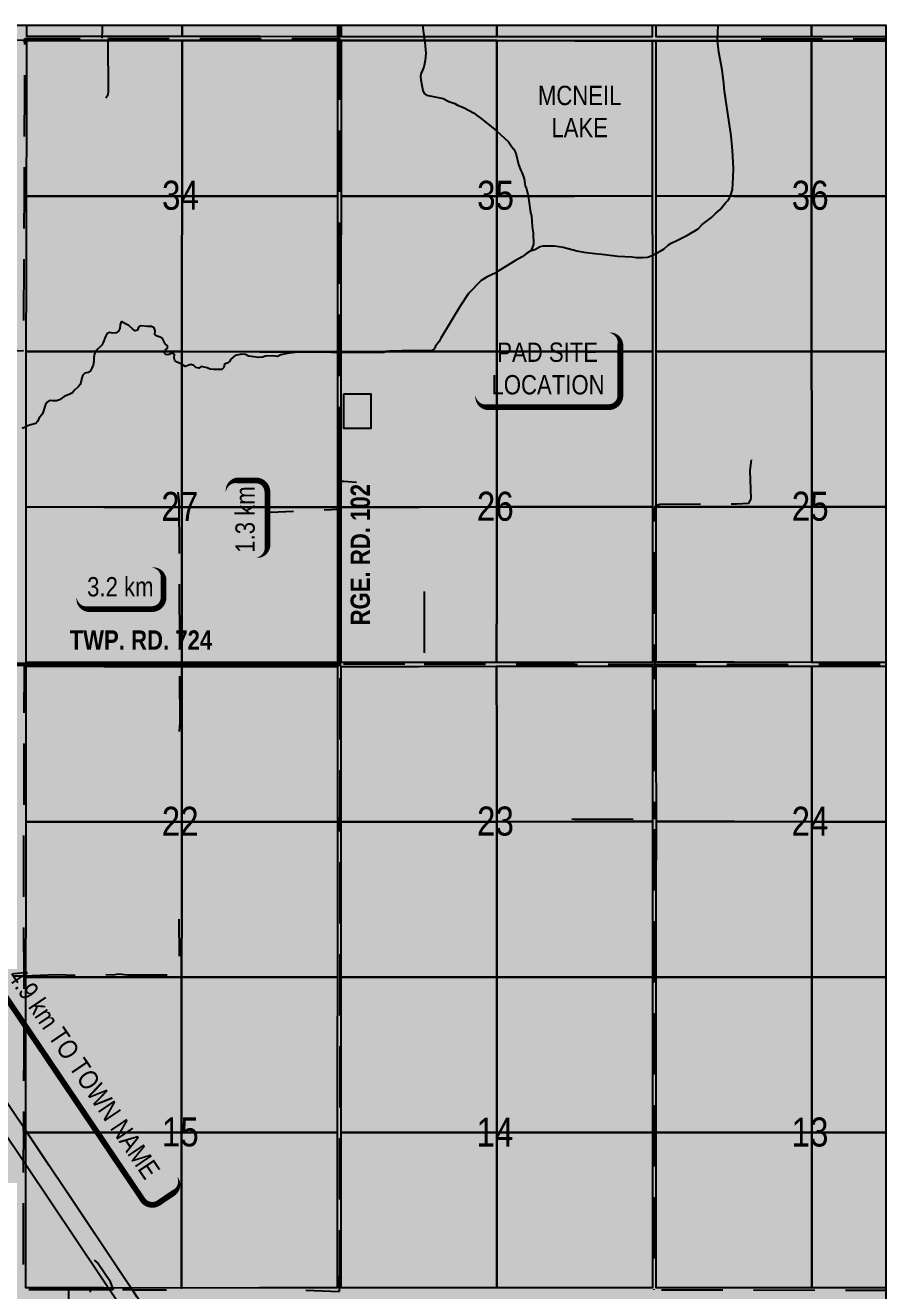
# Model space of a CAD drawing. Extents: x 403018 to 417191, y 6033193 to 6042673.
# Drawn here: x 406644 to 407090, y 6034126 to 6034781 of the extents above; entities that cross this region are included whole.
import ezdxf
from ezdxf.enums import TextEntityAlignment as Align

# ---------------------------------------------------------------- set-up
doc = ezdxf.new("R2010")
doc.units = 0
doc.header["$LTSCALE"] = 5
doc.linetypes.add('DASHED2', pattern=[9.524999999999999, 6.35, -3.175])
for name, color, linetype in [('44', 7, 'Continuous'), ('5', 3, 'Continuous'), ('AS-RAILWAY', 13, 'TRACKS'), ('CG-NOTES', 7, 'Continuous'), ('D-TXT', 6, 'Continuous'), ('P-PROPOSED', 10, 'Continuous'), ('Quarters', 8, 'Continuous'), ('RoadSeg', 57, 'DASHED2'), ('ROUTE-MAP-HWY', 2, 'Continuous'), ('ROUTE-MAP-LABELS', 210, 'Continuous'), ('ROUTE-MAP-ROUTE', 90, 'Continuous'), ('S-7', 6, 'Continuous'), ('T-WATER-T', 170, 'Continuous'), ('Townships', 57, 'Continuous')]:
    doc.layers.add(name, color=color, linetype=linetype)
doc.layers.add('ROUTE-MAP-BACKGROUND-H', color=7, linetype='Continuous', true_color=0xf0ebff)
doc.styles.add('120', font='ARIALN.TTF', dxfattribs={"height": 13})
doc.styles.add('80', font='ARIALN.TTF', dxfattribs={"height": 10})
doc.styles.add('BOLD', font='ARIALNB.TTF')
doc.styles.add('TXT', font='ARIALN.TTF', dxfattribs={"height": 0.2})
doc.linetypes.add('TRACKS', pattern='A,3.81,[130,ltypeshp1.shx,S=6.35,R=0,X=0,Y=0],3.81', length=7.62)

# ---------------------------------------------------------------- blocks, each defined once
blk = doc.blocks.new('*U145')
h = blk.add_hatch(color=255)
edge = h.paths.add_edge_path()
edge.add_line((-31.49999999999998, -20), (31.49999999999998, -20))
edge.add_arc((31.49999999999999, -13.99999999999999), 6.000000000000007, 269.9999999999999, 359.9999999999999)
edge.add_line((37.49999999999999, -14), (37.49999999999999, 12.5))
edge.add_arc((31.49999999999999, 12.49999999999999), 6.000000000000007, 6.785183320455494e-14, 90.00000000000006)
edge.add_line((31.49999999999998, 18.5), (-31.49999999999998, 18.5))
edge.add_arc((-31.49999999999999, 12.49999999999999), 6.000000000000007, 89.99999999999993, 179.9999999999999)
edge.add_line((-37.49999999999999, 12.5), (-37.49999999999999, -14))
edge.add_arc((-31.49999999999999, -13.99999999999999), 6.000000000000007, 180.0000000000001, 270.0000000000001)
at = {"color": 14, "flags": 128}
blk.add_lwpolyline([(-31.49999999999998, -20, 3, 3, 0), (31.49999999999998, -20, 3, 3, 0.4142135623730951), (37.49999999999999, -14, 3, 3, 0), (37.49999999999999, 12.5, 3, 0, 0.4142135623730951), (31.49999999999998, 18.5, 0, 0, 0), (-31.49999999999998, 18.5, 0, 0, 0.4142135623730951), (-37.49999999999999, 12.5, 0, 0, 0), (-37.49999999999999, -14, 0, 3, 0.4142135623730951)], format="xyseb", close=True, dxfattribs=at)
at = {"color": 14, "style": '80'}
blk.add_attdef('ENTER_TEXT_001', (-26.84515688949523, -4.918144611186903), '', height=10, dxfattribs=at)
blk = doc.blocks.new('*U291')
h = blk.add_hatch(color=255)
edge = h.paths.add_edge_path()
edge.add_line((-16.49999999999998, -11.5), (16.49999999999998, -11.5))
edge.add_arc((16.49999999999998, -5.499999999999993), 6.000000000000007, 269.9999999999999, 359.9999999999999)
edge.add_line((22.49999999999999, -5.5), (22.49999999999999, 4))
edge.add_arc((16.49999999999998, 3.999999999999993), 6.000000000000007, 6.361109362927026e-14, 90.00000000000006)
edge.add_line((16.49999999999998, 10), (-16.49999999999998, 10))
edge.add_arc((-16.49999999999998, 3.999999999999993), 6.000000000000007, 89.99999999999993, 179.9999999999999)
edge.add_line((-22.49999999999999, 4), (-22.49999999999999, -5.5))
edge.add_arc((-16.49999999999998, -5.499999999999993), 6.000000000000007, 180.0000000000001, 270.0000000000001)
at = {"color": 210, "flags": 128}
blk.add_lwpolyline([(-16.49999999999998, -11.5, 3, 3, 0), (16.49999999999998, -11.5, 3, 3, 0.4142135623730951), (22.49999999999999, -5.5, 3, 3, 0), (22.49999999999999, 4, 3, 0, 0.4142135623730951), (16.49999999999998, 10, 0, 0, 0), (-16.49999999999998, 10, 0, 0, 0.4142135623730951), (-22.49999999999999, 4, 0, 0, 0), (-22.49999999999999, -5.5, 0, 3, 0.4142135623730951)], format="xyseb", close=True, dxfattribs=at)
for points in [[(-206.2831090161586, -37.51978859458634, 0, 7.5, 0), (-3.4e-15, 0, 0, 0, 0)], [(110.9934089502009, -38.47237419368233, 0, 7.5, 0), (-3.4e-15, -3.944304526105059e-31, 0, 0, 0)]]:
    blk.add_lwpolyline(points, format="xyseb", dxfattribs=at)
at = {"color": 210, "style": '80'}
blk.add_attdef('ENTER_TEXT_001', (-35.98567530695772, -4.996589358799454), '', height=10, dxfattribs=at)
blk = doc.blocks.new('*U289')
h = blk.add_hatch(color=255)
edge = h.paths.add_edge_path()
edge.add_line((-13.99999999999997, -11.5), (13.99999999999998, -11.5))
edge.add_arc((13.99999999999998, -5.499999999999995), 6.000000000000005, 269.9999999999999, 359.9999999999999)
edge.add_line((19.99999999999999, -5.5), (19.99999999999999, 4))
edge.add_arc((13.99999999999998, 3.999999999999992), 6.000000000000007, 7.209257277983962e-14, 90.00000000000007)
edge.add_line((13.99999999999997, 10), (-13.99999999999998, 10))
edge.add_arc((-13.99999999999998, 3.999999999999994), 6.000000000000005, 89.99999999999994, 179.9999999999999)
edge.add_line((-19.99999999999999, 4), (-19.99999999999999, -5.5))
edge.add_arc((-13.99999999999998, -5.499999999999993), 6.000000000000007, 180.0000000000001, 270.0000000000001)
at = {"color": 210, "flags": 128}
blk.add_lwpolyline([(-13.99999999999997, -11.5, 3, 3, 0), (13.99999999999998, -11.5, 3, 3, 0.4142135623730951), (19.99999999999999, -5.5, 3, 3, 0), (19.99999999999999, 4, 3, 0, 0.4142135623730951), (13.99999999999997, 10, 0, 0, 0), (-13.99999999999998, 10, 0, 0, 0.4142135623730951), (-19.99999999999999, 4, 0, 0, 0), (-19.99999999999999, -5.5, 0, 3, 0.4142135623730951)], format="xyseb", close=True, dxfattribs=at)
for points in [[(-71.8976142305919, -46.0967432657524, 0, 7.5, 0), (-3.4e-15, 0, 0, 0, 0)], [(55.46707822872938, -47.00711172575375, 0, 7.499999999999999, 0), (-3.4e-15, -4.190823558986625e-31, 0, 0, 0)]]:
    blk.add_lwpolyline(points, format="xyseb", dxfattribs=at)
at = {"color": 210, "style": '80'}
blk.add_attdef('ENTER_TEXT_001', (-35.98567530695772, -4.996589358799454), '', height=10, dxfattribs=at)
blk = doc.blocks.new('*U290')
h = blk.add_hatch(color=255)
edge = h.paths.add_edge_path()
edge.add_line((-71.49999999999999, -11.5), (71.49999999999999, -11.5))
edge.add_arc((71.5, -5.499999999999993), 6.000000000000007, 269.9999999999999, 359.9999999999999)
edge.add_line((77.5, -5.5), (77.5, 4))
edge.add_arc((71.5, 3.999999999999993), 6, 6.361109362927034e-14, 90.00000000000011)
edge.add_line((71.49999999999999, 10), (-71.49999999999999, 10))
edge.add_arc((-71.5, 3.999999999999993), 6.000000000000007, 89.99999999999987, 179.9999999999999)
edge.add_line((-77.5, 4), (-77.5, -5.5))
edge.add_arc((-71.5, -5.499999999999993), 6, 180.0000000000001, 270.0000000000001)
at = {"color": 210, "flags": 128}
blk.add_lwpolyline([(-71.49999999999999, -11.5, 3, 3, 0), (71.49999999999999, -11.5, 3, 3, 0.4142135623730951), (77.5, -5.5, 3, 3, 0), (77.5, 4, 3, 0, 0.4142135623730951), (71.49999999999999, 10, 0, 0, 0), (-71.49999999999999, 10, 0, 0, 0.4142135623730951), (-77.5, 4, 0, 0, 0), (-77.5, -5.5, 0, 3, 0.4142135623730951)], format="xyseb", close=True, dxfattribs=at)
for points in [[(-274.1674281342606, -35.50895423092574, 0, 7.5, 0), (-3.4e-15, 0, 0, 0, 0)], [(165.2225099325816, -4.934888596028212, 0, 7.5, 0), (-3.4e-15, -3.944304526105059e-31, 0, 0, 0)]]:
    blk.add_lwpolyline(points, format="xyseb", dxfattribs=at)
at = {"color": 210, "style": '80'}
blk.add_attdef('ENTER_TEXT_001', (-35.98567530695772, -4.996589358799454), '', height=10, dxfattribs=at)

msp = doc.modelspace()

# ---------------------------------------------------------------- hatches: boundary and pattern name
at = {"layer": 'ROUTE-MAP-BACKGROUND-H'}
h = msp.add_hatch(color=256, dxfattribs=at)
h.dxf.hatch_style = 1
h.paths.add_polyline_path([(406148.8864793773, 6034780.696734996), (407089.670316226, 6034780.696734996), (407089.670316226, 6033788.018238625), (406148.8864793773, 6033788.018238625)])

# ---------------------------------------------------------------- linework, layer by layer
msp.add_lwpolyline([(406148.8864793773, 6034780.696734996), (407089.670316226, 6034780.696734996), (407089.670316226, 6033788.018238625), (406148.8864793773, 6033788.018238625)], close=True)
at = {"layer": '44', "color": 160}
for p, q in [((406849.8707967687, 6034780.696734996), (406851.0249603249, 6034772.844448304)), ((407002.6687089346, 6034772.769606197), (407002.9872767703, 6034780.696734996))]:
    msp.add_line(p, q, dxfattribs=at)
for points in [[(406851.0249603249, 6034772.844448304), (406851.2104655422, 6034771.907836378), (406851.6048188221, 6034766.323877384), (406851.3411399436, 6034762.41623501), (406850.5608816475, 6034758.99040817), (406849.1674809488, 6034755.943074014), (406848.9235846842, 6034754.335212931), (406848.9896360706, 6034752.438262531), (406850.0828727737, 6034746.878438381), (406850.8338950686, 6034745.40518068), (406852.0632565049, 6034744.548341893), (406860.6226107665, 6034742.747405425), (406863.473738841, 6034741.247312394), (406866.7103158596, 6034740.160582837), (406868.0360438818, 6034739.406959991), (406871.1797341831, 6034738.117075055), (406876.6789314131, 6034735.209879129), (406877.8154026524, 6034734.149984902), (406880.3704886311, 6034732.539623208), (406888.2834438937, 6034726.112290893)], [(407009.3036409207, 6034692.424231322), (407010.2999006896, 6034695.781933469), (407010.6833190158, 6034701.992337301), (407010.9192832437, 6034706.698799052), (407010.3992559125, 6034715.877662033), (407009.6340495269, 6034723.451020719), (407006.2285517403, 6034746.622447823), (407005.8899171399, 6034750.60907832), (407004.9476934639, 6034757.573508234), (407003.3298592867, 6034766.713345341), (407002.6687089346, 6034772.769606197)], [(406888.2834438937, 6034726.112290893), (406894.4899973097, 6034720.336372567), (406896.0779758394, 6034717.792691533), (406897.221506755, 6034716.532921919), (406897.9690526613, 6034715.159503711), (406898.4170766032, 6034713.775756283), (406899.5963506654, 6034708.618670037), (406900.8024530989, 6034705.561889455), (406901.549799126, 6034704.18846429), (406902.5527496611, 6034701.224470486), (406902.8427182987, 6034698.63549298), (406903.0771611757, 6034697.64405081), (406903.7318203646, 6034696.067477224), (406904.6735815196, 6034692.432547753), (406904.6776455193, 6034692.399168958)], [(406904.6776455193, 6034692.399168958), (406905.7570584164, 6034683.842548726), (406906.4151939939, 6034682.166135649), (406906.609647526, 6034676.575816557), (406907.1306791115, 6034673.095339793), (406907.3289332098, 6034667.404492068), (406906.2454801617, 6034664.068068598)], [(406970.7846093894, 6034662.598455418), (406974.9871054334, 6034664.962028274), (406977.2103062305, 6034667.138711067), (406978.5803410275, 6034667.986299829), (406981.5337057869, 6034669.288761887), (406987.1341708829, 6034672.082742911), (406992.6170764433, 6034675.373533916), (406994.6405947711, 6034677.543363865), (406999.5069884394, 6034681.312290651), (407001.5341725951, 6034683.382587889), (407003.9633881234, 6034685.367023288), (407006.740284178, 6034688.863873515), (407007.8054581604, 6034689.897566234), (407008.6622969484, 6034691.12692767), (407009.3036409207, 6034692.424231322)], [(406906.2454801617, 6034664.068068598), (406903.794589386, 6034662.683142024), (406901.4610165084, 6034660.802597787), (406898.1260580718, 6034658.987546316), (406888.2895830782, 6034652.875748253), (406887.5613924235, 6034652.423134047), (406883.4308050992, 6034650.480118229), (406880.2950433544, 6034648.671502441), (406873.730962838, 6034641.941504985), (406869.4643646395, 6034635.295107534), (406859.4431710516, 6034618.855526402), (406858.6071836363, 6034617.027327875), (406856.6904541008, 6034614.661395263), (406856.0402470798, 6034613.239307613), (406854.9698237471, 6034612.402351377), (406849.1791748072, 6034612.199521559), (406845.6741843234, 6034612.376759839), (406833.0874422589, 6034612.13591188), (406831.3973424293, 6034611.882345053), (406831.359907327, 6034611.868333874), (406829.9172492899, 6034611.330505531), (406828.123539192, 6034611.167387983), (406820.6180031961, 6034611.402747738), (406807.7784918398, 6034611.383638036), (406805.7671778209, 6034611.380645139), (406802.6257359819, 6034611.376024293), (406785.4256386663, 6034611.576604985), (406779.852246082, 6034610.884539091), (406776.6818785699, 6034610.07552448), (406774.8092420108, 6034609.311196268), (406772.4992070754, 6034609.631203901), (406769.1952660343, 6034609.511658689), (406768.704484352, 6034609.493969418), (406767.1789919696, 6034608.958560011), (406767.1245238787, 6034608.939453024), (406765.2309394875, 6034608.773858478), (406759.9080543683, 6034609.491163515), (406758.2793314728, 6034610.334196686), (406756.3754178546, 6034610.468124107), (406752.9983429955, 6034609.851132653), (406750.6652802545, 6034607.970305996), (406750.0116933042, 6034606.648161262), (406748.8405250388, 6034605.804995475), (406747.3603180404, 6034605.253552231), (406747.016482342, 6034603.642211279), (406746.0564241297, 6034602.50931637), (406741.9558556667, 6034602.566356522), (406740.04837268, 6034602.799920077), (406738.5299184457, 6034603.346911157), (406735.407082997, 6034604.037859061), (406734.23671675, 6034603.197522897), (406732.5255432634, 6034603.537682328)], [(406906.2454801617, 6034664.068068598), (406908.1250486191, 6034664.633317455), (406910.8684086421, 6034666.228248761), (406912.4555113321, 6034666.583392946), (406918.2578722282, 6034666.484347496), (406922.6774113963, 6034665.8388507), (406929.8390162108, 6034663.989144853), (406933.4609457142, 6034663.315675347), (406939.186564285, 6034662.515334622), (406942.6914722287, 6034662.337593161), (406951.0267163201, 6034661.228476958), (406958.4355903684, 6034660.886889156), (406960.4463857588, 6034660.557062433), (406963.8478778794, 6034660.4756806), (406966.3403888607, 6034660.662429812), (406968.7394840163, 6034661.531941801), (406968.7739696537, 6034661.544449434)], [(406968.7739696537, 6034661.544449434), (406969.6966914075, 6034661.878861473), (406970.7506532417, 6034662.579362224), (406970.7846093894, 6034662.598455418)], [(406732.5255432634, 6034603.537682328), (406731.4889010794, 6034604.601352762), (406729.970253926, 6034605.148137002), (406727.0056803871, 6034604.147467677), (406725.7762155315, 6034605.004402923), (406725.2503298374, 6034605.244848417), (406722.9320367547, 6034606.304916902), (406721.7026753184, 6034607.16175569), (406721.3510110028, 6034608.648918948), (406721.4949608732, 6034610.253500042), (406721.3882720201, 6034610.449606183), (406720.1692328508, 6034611.007122885), (406718.7922417968, 6034610.359313054), (406717.2017591775, 6034610.104111786), (406716.2649599683, 6034611.171158667), (406716.54427214, 6034611.89121447), (406716.8153274945, 6034612.589769929), (406717.8787980499, 6034613.626405152), (406717.9370451782, 6034614.827259382), (406716.8039399486, 6034615.787610452), (406715.4086016112, 6034618.537520017), (406714.0828701091, 6034619.291242801), (406712.5677644851, 6034619.739190415), (406711.433001067, 6034620.701184778), (406711.5667564487, 6034622.604291922), (406711.1116763101, 6034624.187814802), (406709.589745687, 6034624.834645375), (406707.6926640276, 6034624.769489963), (406704.1775233165, 6034625.246856808), (406703.0072639689, 6034624.406324244), (406702.4617242421, 6034622.886419638), (406701.2740794708, 6034622.545184486), (406699.9945449586, 6034623.400376323), (406697.8783540302, 6034625.326001928), (406696.5525260683, 6034626.079621292), (406694.3096230975, 6034627.302211684), (406693.9137380271, 6034627.188566577), (406693.4678309565, 6034625.672331274), (406693.3343032927, 6034623.768431576), (406692.5841603173, 6034622.34276412), (406691.3106815456, 6034621.598698082), (406689.6201665125, 6034621.339813584), (406687.9090392409, 6034621.67577208), (406686.5321202872, 6034621.028765244), (406685.7785799832, 6034619.703540399), (406684.688166221, 6034616.569897517), (406683.9382231245, 6034615.144237022), (406680.7442351307, 6034612.134167364), (406680.6504513392, 6034611.913670264), (406680.0973046194, 6034610.61223326), (406679.7604216984, 6034608.80121332), (406679.7335898473, 6034606.701007602), (406679.3968068656, 6034604.889991138), (406678.8568685055, 6034603.171861395), (406678.1032456615, 6034601.846133374), (406676.8329434604, 6034601.0022174), (406675.1456979774, 6034600.643686327), (406674.0786476142, 6034599.706987059), (406673.5316600171, 6034598.188432883), (406673.2912366617, 6034596.480832248), (406672.7477184935, 6034594.862638455), (406671.7873709028, 6034593.729433286), (406669.6567500448, 6034591.756095312), (406668.7997044179, 6034590.526926797), (406667.4260828534, 6034589.779473868), (406664.3687886543, 6034588.573753793), (406662.0277563422, 6034586.893071028), (406660.4475064903, 6034586.338244373), (406658.6501922253, 6034586.275762356), (406656.9421883493, 6034586.516271731), (406655.5721431129, 6034585.668982789), (406654.7151044458, 6034584.439614394), (406653.1812267855, 6034579.687959588), (406651.3708897648, 6034577.125810456), (406650.7206827437, 6034575.703722806), (406649.8602641476, 6034574.574297325), (406646.5944519728, 6034573.759157655), (406644.8307428645, 6034572.987315425), (406644.7147437056, 6034572.93354624), (406642.7766778285, 6034572.033859191)]]:
    msp.add_lwpolyline(points, dxfattribs=at)
at = {"layer": 'AS-RAILWAY', "ltscale": 0.2, "flags": 128}
msp.add_lwpolyline([(406413.2758632087, 6034536.365773322), (406914.5513520701, 6033788.018238625)], dxfattribs=at)
at = {"layer": 'CG-NOTES', "color": 14, "flags": 128}
msp.add_lwpolyline([(406823.190969865, 6034580.974993717, 0, 5.000000000000002, 0), (406878.7890268528, 6034595.636313803, 0, 0, 0)], format="xyseb", dxfattribs=at)
at = {"layer": 'P-PROPOSED', "flags": 128}
msp.add_lwpolyline([(406809.1912914689, 6034589.974538186), (406823.1908628893, 6034589.975464525), (406823.1910768409, 6034571.97452291), (406809.1912914689, 6034571.973989398)], close=True, dxfattribs=at)
at = {"layer": 'Quarters'}
for points in [[(406725.5388527846, 6034780.696734996), (406725.5363610746, 6034774.853365849), (406685.3249508211, 6034774.869282442), (406645.1133848767, 6034774.88528107), (406645.1152569143, 6034780.696734996)], [(406805.9594142936, 6034780.696734996), (406805.9561710746, 6034774.809796433), (406765.7462940382, 6034774.831536951), (406725.5363610746, 6034774.853365849), (406725.5388527846, 6034780.696734996)], [(406888.3874672452, 6034780.696734996), (406888.3870513022, 6034774.766715436), (406848.1773216889, 6034774.787680806), (406807.9674427289, 6034774.808628449), (406807.9707191971, 6034780.696734996)], [(406968.8040120535, 6034780.696734996), (406968.8064978611, 6034774.72576098), (406928.59679937, 6034774.746243888), (406888.3870513022, 6034774.766715436), (406888.3874672452, 6034780.696734996)], [(407051.2307086526, 6034780.696734996), (407051.2335429396, 6034774.692785975), (407011.0257359864, 6034774.708697824), (406970.8177733341, 6034774.724691743), (406970.8152861822, 6034780.696734996)], [(407089.670316226, 6034774.687378244), (407051.2335429396, 6034774.692785975), (407051.2307086526, 6034780.696734996)], [(407089.670316226, 6034692.27353387), (407051.2885078049, 6034692.314423082), (407051.2611672254, 6034732.497953184), (407051.2337701537, 6034772.681587939), (407089.670316226, 6034772.676214331)], [(407089.670316226, 6034611.839681927), (407051.3434840982, 6034611.877383627), (407051.3160242448, 6034652.095851026), (407051.2885078049, 6034692.314423082), (407089.670316226, 6034692.27353387)], [(407089.670316226, 6034531.40846557), (407051.3742907267, 6034531.437636953), (407051.3588658258, 6034571.65745477), (407051.3434840982, 6034611.877383627), (407089.670316226, 6034611.839681927)], [(407089.670316226, 6034450.976799903), (407051.4056736914, 6034450.999862725), (407051.3900073381, 6034491.218747376), (407051.3742907267, 6034531.437636953), (407089.670316226, 6034531.40846557)], [(407089.670316226, 6034368.533912993), (407051.4396925108, 6034368.553584584), (407051.4231142171, 6034408.771092321), (407051.4064793116, 6034448.988704748), (407089.670316226, 6034448.965563422)], [(407089.670316226, 6034288.106992284), (407051.4717150305, 6034288.11671818), (407051.455778794, 6034328.335152096), (407051.4396925108, 6034368.553584584), (407089.670316226, 6034368.533912993)], [(407089.670316226, 6034207.689123691), (407051.4851556959, 6034207.699538751), (407051.4784668389, 6034247.908026223), (407051.4717150305, 6034288.11671818), (407089.670316226, 6034288.106992284)], [(407089.670316226, 6034127.261284202), (407051.4991740306, 6034127.271709925), (407051.4921432914, 6034167.485568807), (407051.4851556959, 6034207.699538751), (407089.670316226, 6034207.689123691)]]:
    msp.add_lwpolyline(points, dxfattribs=at)
for points in [[(406725.4904525894, 6034732.554205267), (406725.4453683009, 6034692.266197554), (406685.2117570459, 6034692.286514113), (406644.9779901655, 6034692.306912689), (406645.0454752057, 6034732.590535614), (406645.1128971841, 6034772.874363266), (406685.3241699138, 6034772.858243319), (406725.535486493, 6034772.842218097)], [(406805.9345469028, 6034732.511274462), (406805.9139342727, 6034692.224122557), (406765.6796792145, 6034692.245115869), (406725.4453683009, 6034692.266197554), (406725.4904525894, 6034732.554205267), (406725.535486493, 6034772.842218097), (406765.7453194337, 6034772.820380342), (406805.9551027965, 6034772.798531195)], [(406888.3900263141, 6034732.53316145), (406888.393209027, 6034692.311031584), (406848.1591771216, 6034692.268645495), (406807.9251954944, 6034692.22625453), (406807.9458101584, 6034732.511806281), (406807.9663680893, 6034772.797462855), (406848.1766522282, 6034772.776438322), (406888.3868867901, 6034772.755402402)], [(406968.8337495814, 6034732.555955294), (406968.8602119467, 6034692.397515189), (406928.6267352339, 6034692.354278993), (406888.393209027, 6034692.311031584), (406888.3900263141, 6034732.53316145), (406888.3868867901, 6034772.755402402), (406928.5971334623, 6034772.734960087), (406968.8073305584, 6034772.7145064)], [(407051.2611672254, 6034732.497953184), (407051.2885078049, 6034692.314423082), (407011.0800602292, 6034692.35483903), (406970.8715567306, 6034692.395343333), (406970.8451563019, 6034732.554390918), (406970.8186060194, 6034772.713437043), (407011.0261629915, 6034772.697514989), (407051.2337701537, 6034772.681587939)], [(406725.4023590764, 6034652.040838684), (406725.3592996142, 6034611.815484921), (406685.1012540993, 6034611.840657895), (406644.8432525668, 6034611.865925563), (406644.9106464763, 6034652.08641654), (406644.9779901655, 6034692.306912689), (406685.2117570459, 6034692.286514113), (406725.4453683009, 6034692.266197554)], [(406805.8939037311, 6034651.996319023), (406805.8739163611, 6034611.768626646), (406765.6166825938, 6034611.79206466), (406725.3592996142, 6034611.815484921), (406725.4023590764, 6034652.040838684), (406725.4453683009, 6034692.266197554), (406765.6796792145, 6034692.245115869), (406805.9139342727, 6034692.224122557)], [(406888.396330589, 6034652.087503545), (406888.3994019034, 6034611.86398048), (406848.142311034, 6034611.817422534), (406807.8851707402, 6034611.770853363), (406807.905258128, 6034651.998554602), (406807.9251954944, 6034692.22625453), (406848.1591771216, 6034692.268645495), (406888.393209027, 6034692.311031584)], [(406968.8867109279, 6034652.177878784), (406968.9131596647, 6034611.958247282), (406928.6563054957, 6034611.91111949), (406888.3994019034, 6034611.86398048), (406888.396330589, 6034652.087503545), (406888.393209027, 6034692.311031584), (406928.6267352339, 6034692.354278993), (406968.8602119467, 6034692.397515189)], [(407051.3160242448, 6034652.095851026), (407051.3434840982, 6034611.877383627), (407011.1339063409, 6034611.916925913), (406970.9242726741, 6034611.956556562), (406970.897942997, 6034652.175897616), (406970.8715567306, 6034692.395343333), (407011.0800602292, 6034692.35483903), (407051.2885078049, 6034692.314423082)], [(406725.3314183154, 6034531.376019961), (406685.0646884482, 6034531.402543562), (406644.79800894, 6034531.429062079), (406644.8206558707, 6034571.647491292), (406644.8432525668, 6034611.865925563), (406685.1012540993, 6034611.840657895), (406725.3592996142, 6034611.815484921), (406725.3453872591, 6034571.595700041)], [(406805.8671047809, 6034571.547190063), (406805.8602429528, 6034531.325758479), (406765.5958086297, 6034531.350841869), (406725.3314183154, 6034531.376019961), (406725.3453872591, 6034571.595700041), (406725.3592996142, 6034611.815484921), (406765.6166825938, 6034611.79206466), (406805.8739163611, 6034611.768626646)], [(406888.3759901017, 6034571.638680733), (406888.3526214689, 6034531.41349214), (406848.1120498636, 6034531.37048917), (406807.8713290296, 6034531.327468629), (406807.8782781825, 6034571.54910861), (406807.8851707402, 6034611.770853363), (406848.142311034, 6034611.817422534), (406888.3994019034, 6034611.86398048)], [(406968.9071034267, 6034571.729143221), (406968.9009842268, 6034531.500243685), (406928.6267808223, 6034531.456820467), (406888.3526214689, 6034531.41349214), (406888.3759901017, 6034571.638680733), (406888.3994019034, 6034611.86398048), (406928.6563054957, 6034611.91111949), (406968.9131596647, 6034611.958247282)], [(407051.3588658258, 6034571.65745477), (407051.3742907267, 6034531.437636953), (407011.1435884917, 6034531.466218363), (406970.9128304116, 6034531.494888155), (406970.9185299668, 6034571.725666807), (406970.9242726741, 6034611.956556562), (407011.1339063409, 6034611.916925913), (407051.3434840982, 6034611.877383627)], [(406725.3181627568, 6034491.15378897), (406725.304757171, 6034450.931556663), (406685.030307898, 6034450.95528504), (406644.7558028984, 6034450.979101769), (406644.7769342227, 6034491.204029513), (406644.79800894, 6034531.429062079), (406685.0646884482, 6034531.402543562), (406725.3314183154, 6034531.376019961)], [(406725.3314183154, 6034531.376019961), (406765.5958086297, 6034531.350841869), (406805.8602429528, 6034531.325758479), (406805.8513227723, 6034491.104404516), (406805.8424457596, 6034450.883161677), (406765.5735762775, 6034450.907361703), (406725.304757171, 6034450.931556663), (406725.3181627568, 6034491.15378897)], [(406888.3290964621, 6034491.188402007), (406888.3055148455, 6034450.963416682), (406848.0796349143, 6034450.924353246), (406807.8538052667, 6034450.885284919), (406807.8625954496, 6034491.106324386), (406807.8713290296, 6034531.327468629), (406848.1120498636, 6034531.37048917), (406888.3526214689, 6034531.41349214)], [(406968.9088697519, 6034491.27244353), (406968.9166986531, 6034451.044748092), (406928.6111844511, 6034451.004041296), (406888.3055148455, 6034450.963416682), (406888.3290964621, 6034491.188402007), (406888.3526214689, 6034531.41349214), (406928.6267808223, 6034531.456820467), (406968.9009842268, 6034531.500243685)], [(407051.3900073381, 6034491.218747376), (407051.4056736914, 6034450.999862725), (407011.166701158, 6034451.021706965), (406970.9276791568, 6034451.043539832), (406970.9202830938, 6034491.269161631), (406970.9128304116, 6034531.494888155), (407011.1435884917, 6034531.466218363), (407051.3742907267, 6034531.437636953)], [(406725.2954636538, 6034408.713131129), (406725.2867154077, 6034368.505837289), (406685.0024126705, 6034368.522530109), (406644.7181540111, 6034368.539317639), (406644.73608296, 6034408.753206026), (406644.7540550883, 6034448.967205577), (406685.0291330684, 6034448.943823491), (406725.3042550925, 6034448.920536104)], [(406725.2867154077, 6034368.505837289), (406725.2954636538, 6034408.713131129), (406725.3042550925, 6034448.920536104), (406765.5731737175, 6034448.896344973), (406805.8420429477, 6034448.872142429), (406805.8478663637, 6034408.680392869), (406805.8535398138, 6034368.488641929), (406765.5701554565, 6034368.497195412)], [(406888.3262917071, 6034408.742584251), (406888.348100998, 6034368.533124878), (406848.1063227981, 6034368.511183951), (406807.8644888105, 6034368.489331508), (406807.8589707247, 6034408.681796044), (406807.8534024426, 6034448.874265546), (406848.0789452238, 6034448.913112779), (406888.3043324014, 6034448.952042202)], [(406968.9323575434, 6034408.812766338), (406968.9481133187, 6034368.592704187), (406928.6481349783, 6034368.562870282), (406888.348100998, 6034368.533124878), (406888.3262917071, 6034408.742584251), (406888.3043324014, 6034448.952042202), (406928.6105133041, 6034448.992496487), (406968.9166449225, 6034449.032939531)], [(407051.4231142171, 6034408.771092321), (407051.4396925108, 6034368.553584584), (407011.1994557152, 6034368.571944734), (406970.9591694656, 6034368.590293525), (406970.9446411539, 6034408.811538165), (406970.929962798, 6034449.032781391), (407011.168199077, 6034449.010695697), (407051.4064793116, 6034448.988704748)], [(406725.2867154077, 6034368.505837289), (406725.2767531827, 6034328.296370794), (406725.2668341364, 6034288.087015436), (406684.9729949482, 6034288.091681762), (406644.6791064517, 6034288.096336712), (406644.698655367, 6034328.317824647), (406644.7181540111, 6034368.539317639), (406685.0024126705, 6034368.522530109)], [(406805.8499175833, 6034328.2831851), (406805.8463385407, 6034288.077839384), (406765.5566141703, 6034288.082383209), (406725.2668341364, 6034288.087015436), (406725.2767531827, 6034328.296370794), (406725.2867154077, 6034368.505837289), (406765.5701554565, 6034368.497195412), (406805.8535398138, 6034368.488641929)], [(406888.3700504188, 6034328.320677308), (406888.3919495791, 6034288.10823466), (406848.1245994545, 6034288.093282008), (406807.8571936147, 6034288.078417818), (406807.860866331, 6034328.283872167), (406807.8644888105, 6034368.489331508), (406848.1063227981, 6034368.511183951), (406888.348100998, 6034368.533124878)], [(406968.9388606016, 6034328.368154437), (406968.9296510256, 6034288.143715793), (406928.6608748697, 6034288.125984044), (406888.3919495791, 6034288.10823466), (406888.3700504188, 6034328.320677308), (406888.348100998, 6034368.533124878), (406928.6481349783, 6034368.562870282), (406968.9481133187, 6034368.592704187)], [(407051.455778794, 6034328.335152096), (407051.4717150305, 6034288.11671818), (407011.2063874874, 6034288.129775791), (406970.9410042181, 6034288.14292182), (406970.9500652701, 6034328.366552115), (406970.9591694656, 6034368.590293525), (407011.1994557152, 6034368.571944734), (407051.4396925108, 6034368.553584584)], [(406725.2462543035, 6034247.863366609), (406725.2255244146, 6034207.639716488), (406684.9363492497, 6034207.648485989), (406644.6472181982, 6034207.657350217), (406644.6631906357, 6034247.876791055), (406644.6791064517, 6034288.096336712), (406684.9729949482, 6034288.091681762), (406725.2668341364, 6034288.087015436)], [(406725.2255244146, 6034207.639716488), (406725.2462543035, 6034247.863366609), (406725.2668341364, 6034288.087015436), (406765.5566141703, 6034288.082383209), (406805.8463385407, 6034288.077839384), (406805.8415740456, 6034247.855697411), (406805.8368526885, 6034207.633666554), (406765.5312131858, 6034207.636697208)], [(406888.3919495791, 6034288.10823466), (406888.3880195912, 6034247.894758364), (406888.3840266446, 6034207.681486598), (406848.1161900641, 6034207.658689297), (406807.8482977813, 6034207.635980479), (406807.8527708403, 6034247.85719665), (406807.8571936147, 6034288.078417818), (406848.1245994545, 6034288.093282008)], [(406888.3840266446, 6034207.681486598), (406888.3880195912, 6034247.894758364), (406888.3919495791, 6034288.10823466), (406928.6608748697, 6034288.125984044), (406968.9296510256, 6034288.143715793), (406968.9282272438, 6034247.933103746), (406968.9266534311, 6034207.722490317), (406928.6553647126, 6034207.701994101)], [(407051.4851556959, 6034207.699538751), (407011.2115461815, 6034207.710767192), (406970.9378873169, 6034207.721984283), (406970.9394740702, 6034247.93240068), (406970.9410042181, 6034288.14292182), (407011.2063874874, 6034288.129775791), (407051.4717150305, 6034288.11671818), (407051.4784668389, 6034247.908026223)], [(406725.2255244146, 6034207.639716488), (406725.2110808993, 6034167.426692149), (406725.1964873436, 6034127.213666496), (406684.9015719165, 6034127.223172744), (406644.606600856, 6034127.232767373), (406644.6269346597, 6034167.445056264), (406644.6472181982, 6034207.657350217), (406684.9363492497, 6034207.648485989)], [(406805.8324654771, 6034167.459147574), (406805.8280280881, 6034127.284633582), (406765.5122324429, 6034127.249152505), (406725.1964873436, 6034127.213666496), (406725.2110808993, 6034167.426692149), (406725.2255244146, 6034207.639716488), (406765.5312131858, 6034207.636697208), (406805.8368526885, 6034207.633666554)], [(406888.3745401771, 6034167.484502534), (406888.3650969016, 6034127.287629585), (406848.1024291613, 6034127.286197403), (406807.8397057101, 6034127.284853648), (406807.8439801231, 6034167.46036151), (406807.8482977813, 6034207.635980479), (406848.1161900641, 6034207.658689297), (406888.3840266446, 6034207.681486598)], [(406968.9099991994, 6034167.507219493), (406968.8932946906, 6034127.291953676), (406928.6291737643, 6034127.289744238), (406888.3650969016, 6034127.287629585), (406888.3745401771, 6034167.484502534), (406888.3840266446, 6034207.681486598), (406928.6553647126, 6034207.701994101), (406968.9266534311, 6034207.722490317)], [(407051.4921432914, 6034167.485568807), (407051.4991740306, 6034127.271709925), (407011.2019287526, 6034127.281535234), (406970.9045280764, 6034127.291442609), (406970.9212328356, 6034167.506710942), (406970.9378873169, 6034207.721984283), (407011.2115461815, 6034207.710767192), (407051.4851556959, 6034207.699538751)]]:
    msp.add_lwpolyline(points, close=True, dxfattribs=at)
at = {"layer": 'RoadSeg', "flags": 128}
for points in [[(406684.1677354292, 6034780.696734996), (406684.1732467906, 6034778.102774283), (406684.0037997321, 6034774.055342882)], [(406687.0119522425, 6034774.055181482), (406730.6227458734, 6034773.830837041), (406806.9933952413, 6034773.825098877), (406806.9912008467, 6034780.696734996)], [(406521.1314815633, 6034606.925067346), (406521.360334552, 6034611.836235194), (406540.5948993231, 6034611.830400464), (406551.4003169243, 6034611.831391825), (406556.5958781912, 6034611.887792), (406584.0697122291, 6034612.187548144), (406627.4380884785, 6034612.264048626), (406643.7345264135, 6034612.360048134), (406643.694612506, 6034623.774557292), (406643.6526258804, 6034626.172356355), (406643.7472336902, 6034671.831394931), (406643.7501883886, 6034673.870730133), (406643.7754660213, 6034677.305975522), (406643.8468554492, 6034690.089643111), (406643.8832736118, 6034696.650680002), (406643.9611761498, 6034718.368695443), (406644.032907461, 6034745.340911523), (406644.0519950627, 6034762.611831526), (406644.0692966242, 6034773.955090972), (406684.0037997321, 6034774.055342882), (406687.0119522425, 6034774.055181482), (406687.2648088969, 6034746.791205999), (406687.0452841466, 6034744.482574536), (406685.9982245977, 6034742.944607717)], [(406806.9933952413, 6034773.825098877), (406806.9043550967, 6034734.694987502), (406806.9215057504, 6034700.134437168), (406806.8233179809, 6034649.888272548), (406806.9530391037, 6034637.257141442), (406806.9985501757, 6034622.283920808), (406806.9930171711, 6034596.905939166), (406806.9374227182, 6034585.857766793), (406806.9870223404, 6034581.557596929), (406806.9308705418, 6034575.517562993), (406806.8966509957, 6034544.735179802), (406806.8723766208, 6034530.296307366)], [(407025.1306162495, 6034773.765055486), (407089.670316226, 6034773.770065145)], [(407089.6703162263, 6034731.838922825), (407089.4307596366, 6034731.776811169)], [(407020.0141689457, 6034555.754476899), (407019.4058583184, 6034550.230783672), (407019.8073783734, 6034535.835571377), (407018.6952394636, 6034533.294969697), (407012.4057261774, 6034532.876567667), (406972.6877900166, 6034532.694060819), (406970.3170513241, 6034531.810776945), (406969.6837532364, 6034529.888206805), (406969.8307657337, 6034481.853217451), (406969.8919102758, 6034462.007847903), (406970.0129072658, 6034450.104878252), (407064.8305542259, 6034450.108001182), (407089.670316226, 6034450.072304789)], [(406806.8966509957, 6034544.735179802), (406809.2707172627, 6034544.714815298), (406815.7877609956, 6034544.341071134)], [(406723.3165941912, 6034539.01977071), (406723.866288045, 6034534.73611378), (406724.1120649373, 6034450.09401335), (406724.2631565965, 6034419.880359059), (406723.9271983674, 6034415.166202128)], [(406770.171114548, 6034509.532382983), (406769.7517297086, 6034527.328681592), (406771.3055655261, 6034528.684174351), (406806.8723766208, 6034530.296307366), (406806.8842618686, 6034519.836999969), (406806.8761406585, 6034511.748739506), (406806.8915887311, 6034499.42265584), (406806.9203610495, 6034473.052881371), (406806.9359123618, 6034461.325686845), (406806.9617012924, 6034450.031513837), (406807.0544503156, 6034444.845267217), (406807.0886372679, 6034439.118031044), (406807.1230392309, 6034420.896639132), (406807.183502891, 6034397.775100758), (406807.1070924661, 6034373.242096655), (406806.7852675857, 6034363.218103031), (406807.0633940074, 6034355.494938956), (406807.147361437, 6034331.692162289), (406807.0835002272, 6034286.020225225), (406807.1325563263, 6034242.423234633), (406807.0215597405, 6034195.138388268), (406806.9963905023, 6034141.794630675), (406806.8582029531, 6034125.476836864), (406806.8113640482, 6034044.832912553), (406806.7805392023, 6033989.791697687), (406805.9335570479, 6033985.359205667), (406804.9003914078, 6033983.423550964), (406802.9710981702, 6033981.354433367), (406801.6573567273, 6033980.30378237), (406799.2220812534, 6033978.357194493), (406794.4370082657, 6033984.875413285), (406789.9111210663, 6033991.524998385), (406784.7364184006, 6033999.285674671), (406702.1259931332, 6034122.600241194), (406699.8451332014, 6034126.203269701), (406696.0487416866, 6034126.197996406), (406689.9002062757, 6034126.200341957)], [(406850.7793083307, 6034487.724951319), (406850.7848442345, 6034450.043267651), (406828.0537819316, 6034450.016884342), (406814.0491962295, 6034450.066221755), (406806.9617012924, 6034450.031513837), (406793.1395647846, 6034450.04252655), (406759.9221543604, 6034450.043788675), (406724.1120649373, 6034450.09401335), (406715.9710691754, 6034450.043292707), (406670.8189530539, 6034450.064386271), (406650.4254467444, 6034450.057216129), (406643.6780338209, 6034450.032745769), (406643.6638940268, 6034443.439437082), (406643.4937646033, 6034427.593526553), (406643.4892751987, 6034363.135367176), (406643.4291243679, 6034324.364794625), (406643.5385014107, 6034288.743313416), (406643.5648655714, 6034275.301782089), (406643.5446070482, 6034264.009805643), (406643.4952332976, 6034244.054053376), (406643.4199381997, 6034235.904583678), (406643.4338596864, 6034226.806651003), (406643.4795810737, 6034218.971036458), (406643.4627421641, 6034215.805194351), (406643.4346461824, 6034210.465340558), (406699.8451332014, 6034126.203269701), (406703.4404839474, 6034126.233137011), (406710.2157236791, 6034126.291988026), (406723.5180025272, 6034126.217500716), (406731.9995693602, 6034126.161498528)], [(406677.9543382655, 6034126.222953415), (406666.7356715975, 6034126.229981296), (406654.7032713667, 6034126.262162511), (406643.4718547036, 6034126.236389828), (406643.4553178656, 6034132.696105614), (406643.4106982215, 6034163.428447706), (406643.3926126742, 6034175.730070969), (406643.4294465664, 6034194.858727502), (406643.5719904577, 6034202.658624697), (406643.5735992926, 6034204.620025964), (406643.5752728743, 6034206.711667917), (406643.4346461824, 6034210.465340558), (406590.9006121581, 6034288.733763411), (406488.4641791711, 6034441.593625146), (406482.6631801563, 6034450.253591003), (406480.4652269734, 6034450.149754186), (406474.5702659546, 6034450.054758448), (406379.4986759467, 6034450.104772909), (406332.162096242, 6034450.162793239), (406328.9584260615, 6034450.166676691), (406316.5639904753, 6034450.183032464)], [(406850.7848442345, 6034450.043267651), (406859.0770923416, 6034450.041917402), (406886.5858739546, 6034450.048921337), (406914.1537454131, 6034450.118863345), (406952.6649289938, 6034450.119018182), (406970.0129072658, 6034450.104878252), (406969.7549883006, 6034369.792750868)], [(406927.2212613232, 6034370.013055404), (406969.7549883006, 6034369.792750868), (406969.9777705579, 6034363.396605307), (406969.730276506, 6034126.244493461)], [(406590.9006121581, 6034288.733763411), (406592.7338052801, 6034289.124470467), (406597.0406731699, 6034288.921476144), (406606.656345779, 6034288.904638258), (406617.4333036456, 6034288.803871358), (406623.8047109596, 6034288.736909536), (406627.4464015327, 6034288.657021932), (406632.1375550926, 6034288.696834312), (406638.2781636016, 6034288.764895353), (406643.5385014107, 6034288.743313416), (406660.4621355081, 6034289.482121485), (406670.4808488992, 6034289.130305443), (406681.5703054631, 6034289.616487238), (406689.5862811057, 6034289.294878432), (406692.7709167154, 6034289.80568722), (406697.2888665346, 6034289.363141614), (406723.9072030055, 6034289.289311934), (406724.2886123097, 6034292.704383511), (406723.9049380045, 6034318.106954739)], [(406679.9177379215, 6034141.66953837), (406681.9827644718, 6034139.839762606), (406687.8821925804, 6034131.339499846), (406689.9002062757, 6034126.200341957), (406677.9543382655, 6034126.222953415), (406678.0668834024, 6034122.993614062), (406678.7975567776, 6034122.118363559), (406684.8087616438, 6034119.025773977), (406688.6411409125, 6034118.158216875)], [(406666.7356715975, 6034126.229981296), (406666.7974175867, 6034113.294968083), (406667.3842247818, 6034110.814577301), (406670.5167530282, 6034109.92268216), (406682.3337958244, 6034109.633883734)], [(406789.5236110126, 6034126.173949021), (406806.8582029531, 6034125.476836864)], [(407089.670316226, 6033964.529489301), (406969.7636687924, 6033964.347710682), (406969.7442673845, 6034058.417891169), (406969.730276506, 6034126.244493461), (407089.670316226, 6034126.108462647)]]:
    msp.add_lwpolyline(points, dxfattribs=at)
at = {"layer": 'ROUTE-MAP-HWY', "flags": 128}
msp.add_lwpolyline([(406261.6478435429, 6034780.696734996), (406427.5048031345, 6034532.62587575), (406590.9006121581, 6034288.733763411), (406789.9111210663, 6033991.524998385), (406926.9241478465, 6033788.018238625)], dxfattribs=at)
at = {"layer": 'ROUTE-MAP-ROUTE', "const_width": 2, "flags": 128}
msp.add_lwpolyline([(406806.98176059, 6034580.991610598), (406806.9617012924, 6034450.031513837), (406643.6105978244, 6034450.005426734), (406483.8552882192, 6034450.005426734)], dxfattribs=at)
at = {"layer": 'Townships'}
for points in [[(407089.670316226, 6034772.676269767), (407051.2337661314, 6034772.681597091), (406970.8186020602, 6034772.71345463), (406968.8073293641, 6034772.714517405), (406888.3868840091, 6034772.755419277), (406807.9663631116, 6034772.797477111), (406805.9550979384, 6034772.798545323), (406725.5354871917, 6034772.842235557), (406645.1128918409, 6034772.874381482), (406643.1012892096, 6034772.873117629), (406562.68087625, 6034772.924606009), (406482.2681093176, 6034772.983454867), (406480.2566227893, 6034772.985201995), (406399.8220653746, 6034772.974114721), (406319.3816060185, 6034772.969226659), (406317.3704588981, 6034772.968897331), (406236.9071853915, 6034773.088043625), (406156.5116542886, 6034773.17049186), (406154.5003883347, 6034773.172249839), (406154.5036475938, 6034775.183617214), (406154.5126968005, 6034780.696734996)], [(406643.1012892096, 6034772.873117629), (406645.1128918409, 6034772.874381482), (406725.5354871917, 6034772.842235557), (406805.9550979384, 6034772.798545323), (406807.9663631116, 6034772.797477111), (406888.3868840091, 6034772.755419277), (406968.8073293641, 6034772.714517405), (406970.8186020602, 6034772.71345463), (407051.2337661314, 6034772.681597091), (407089.670316226, 6034772.676269767)]]:
    msp.add_lwpolyline(points, dxfattribs=at)

# ---------------------------------------------------------------- block references
at = {"layer": 'CG-NOTES'}
ref = msp.add_blockref('*U145', (406914.848884591, 6034603.099791199), dxfattribs=dict(at, xscale=0.99978818, yscale=0.99978818, zscale=0.99978818))
ref.add_attrib('ENTER_TEXT_001', 'PAD SITE', (406888.6231994192, 6034606.517666435), dxfattribs={"layer": '0', "color": 14, "height": 9.997881799999998, "style": '80'})
ref.add_attrib('ENTER_TEXT_002', 'LOCATION', (406885.6429304242, 6034589.677214326), dxfattribs={"layer": '0', "color": 14, "height": 9.997881799999998, "style": '80'})
at = {"layer": 'ROUTE-MAP-LABELS'}
ref = msp.add_blockref('*U289', (406758.1453849892, 6034525.166888517), dxfattribs=dict(at, rotation=90))
ref.add_attrib('ENTER_TEXT_001', '1.3 km', (406763.0805828064, 6034507.728280059), dxfattribs={"layer": '0', "color": 210, "height": 9.99999999999999, "rotation": 89.99999999999999, "style": '80'})
ref = msp.add_blockref('*U291', (406693.3902802119, 6034490.070373306), dxfattribs=at)
ref.add_attrib('ENTER_TEXT_001', '3.2 km', (406676.3370742092, 6034485.135175489), dxfattribs={"layer": '0', "color": 210, "height": 9.99999999999999, "style": '80'})
ref = msp.add_blockref('*U290', (406674.6265176, 6034238.595312396), dxfattribs=dict(at, rotation=304.0145896158411))
ref.add_attrib('ENTER_TEXT_001', '4.9 km TO TOWN NAME', (406634.8296119955, 6034288.620074714), dxfattribs={"layer": '0', "color": 210, "height": 9.99999999999999, "rotation": 304.0145896158411, "style": '80'})

# ---------------------------------------------------------------- texts
at = {"layer": '5', "style": 'TXT'}
msp.add_text('Shore of Lake No.1', height=0.3, rotation=100.5774149148364, dxfattribs=at).set_placement((407007.5472595754, 6034741.938100014))
at = {"layer": 'D-TXT', "style": 'BOLD'}
for s, rotation, p in [('RGE. RD. 102', 89.99380928728002, (406822.7122947507, 6034506.709127247)), ('TWP. RD. 724', 359.9938093042576, (406704.1755171969, 6034457.5545557))]:
    msp.add_text(s, height=10, rotation=rotation, dxfattribs=at).set_placement(p, align=Align.CENTER)
at = {"layer": 'S-7', "style": '120'}
for s, p in [('34', (406715.1097522807, 6034685.256604671)), ('35', (406878.1714594705, 6034685.256604665)), ('36', (407041.0492142236, 6034685.230325768)), ('27', (406714.7576148984, 6034524.217088976)), ('26', (406878.0348091229, 6034524.295925796)), ('25', (407041.0492143157, 6034524.322204666)), ('22', (406714.9468230584, 6034361.271009046)), ('23', (406878.1241574383, 6034361.376124664)), ('24', (407040.9335871229, 6034361.271009046)), ('15', (406715.0256597817, 6034200.489026698)), ('14', (406877.8561125566, 6034200.383911108)), ('13', (407040.9388429073, 6034200.441724665))]:
    msp.add_text(s, height=15, dxfattribs=at).set_placement(p)
at = {"layer": 'T-WATER-T', "insert": (406931.2965281698, 6034749.405842962), "char_height": 10, "width": 69.4839870829601, "attachment_point": 2, "style": 'TXT'}
msp.add_mtext('MCNEIL LAKE', dxfattribs=at)

doc.saveas('drawing.dxf')
